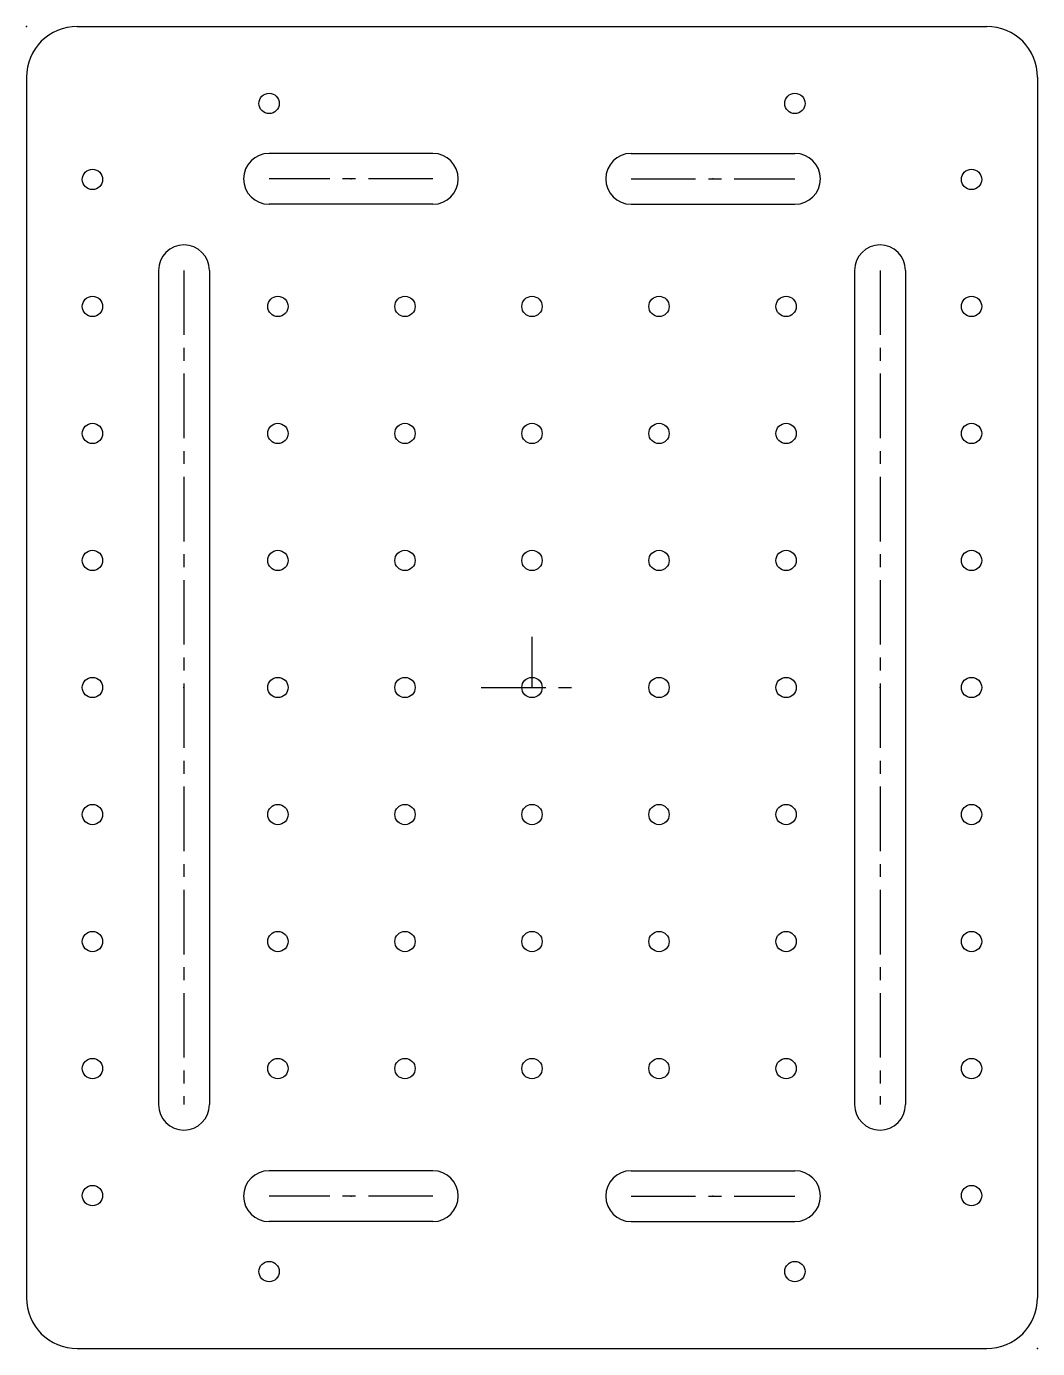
# Model space of a CAD drawing. Header units: millimetres. Extents: x -100 to 100, y -130 to 130.
import ezdxf

# ---------------------------------------------------------------- set-up
doc = ezdxf.new("R2010")
doc.units = ezdxf.units.MM
doc.header["$PDSIZE"] = -1
doc.linetypes.add('CENTERX2', pattern=[20.32, 12.7, -2.54, 2.54, -2.54])

msp = doc.modelspace()

# ---------------------------------------------------------------- linework, layer by layer
at = {"color": 7, "linetype": 'Continuous'}
for p, q in [((-89.5, 130.1), (89.5, 130.1)), ((-99.5, 120.1), (-99.5, -120.1)), ((99.5, 120.1), (99.5, -120.1)), ((-19.5, 105.1), (-51.75, 105.1)), ((19.5, 105.1), (51.75, 105.1)), ((-19.5, 95.1), (-51.75, 95.1)), ((19.5, 95.1), (51.75, 95.1)), ((-73.5, 82.1), (-73.5, -82.1)), ((-63.5, 82.1), (-63.5, -82.1)), ((63.5, 82.1), (63.5, -82.1)), ((73.5, 82.1), (73.5, -82.1)), ((-19.5, -95.1), (-51.75, -95.1)), ((19.5, -95.1), (51.75, -95.1)), ((-19.5, -105.1), (-51.75, -105.1)), ((19.5, -105.1), (51.75, -105.1)), ((-89.5, -130.1), (89.5, -130.1))]:
    msp.add_line(p, q, dxfattribs=at)
at = {"color": 7, "linetype": 'CENTERX2'}
for p, q in [((-19.5, 100.1), (-51.75, 100.1)), ((19.5, 100.1), (51.75, 100.1)), ((-68.5, 82.1), (-68.5, -82.1)), ((68.5, 82.1), (68.5, -82.1)), ((0, 0), (0, 10)), ((-10, 0), (10, 0)), ((-19.5, -100.1), (-51.75, -100.1)), ((19.5, -100.1), (51.75, -100.1))]:
    msp.add_line(p, q, dxfattribs=at)
at = {"color": 7, "linetype": 'Continuous'}
for centre in [(-51.75, 114.95), (51.75, 114.95), (-86.5, 100), (86.5, 100), (-86.5, 75), (-50, 75), (-25, 75), (0, 75), (25, 75), (50, 75), (86.5, 75), (-86.5, 50), (-50, 50), (-25, 50), (0, 50), (25, 50), (50, 50), (86.5, 50), (-86.5, 25), (-50, 25), (-25, 25), (0, 25), (25, 25), (50, 25), (86.5, 25), (-86.5, 0), (-50, 0), (-25, 0), (0, 0), (25, 0), (50, 0), (86.5, 0), (-86.5, -25), (-50, -25), (-25, -25), (0, -25), (25, -25), (50, -25), (86.5, -25), (-86.5, -50), (-50, -50), (-25, -50), (0, -50), (25, -50), (50, -50), (86.5, -50), (-86.5, -75), (-50, -75), (-25, -75), (0, -75), (25, -75), (50, -75), (86.5, -75), (-86.5, -100), (86.5, -100), (-51.75, -114.95), (51.75, -114.95)]:
    msp.add_circle(centre, 2, dxfattribs=at)
for centre, radius, start, end in [((-89.5, 120.1), 10, 90, 180), ((89.5, 120.1), 10, 0, 90), ((-51.75, 100.1), 5, 90, 270), ((-19.5, 100.1), 5, 270, 90), ((19.5, 100.1), 5, 90, 270), ((51.75, 100.1), 5, 270, 90), ((-68.5, 82.1), 5, 0, 180), ((68.5, 82.1), 5, 0, 180), ((-68.5, -82.1), 5, 180, 0), ((68.5, -82.1), 5, 180, 0), ((-51.75, -100.1), 5, 90, 270), ((-19.5, -100.1), 5, 270, 90), ((19.5, -100.1), 5, 90, 270), ((51.75, -100.1), 5, 270, 90), ((-89.5, -120.1), 10, 180, 270), ((89.5, -120.1), 10, 270, 0)]:
    msp.add_arc(centre, radius, start, end, dxfattribs=at)
for p in [(-99.5, 130.1), (-35.62, 100.1), (35.62, 100.1), (-68.5, 0), (68.5, 0), (-35.62, -100.1), (35.62, -100.1), (99.5, -130.1)]:
    msp.add_point(p, dxfattribs=at)

doc.saveas('drawing.dxf')
